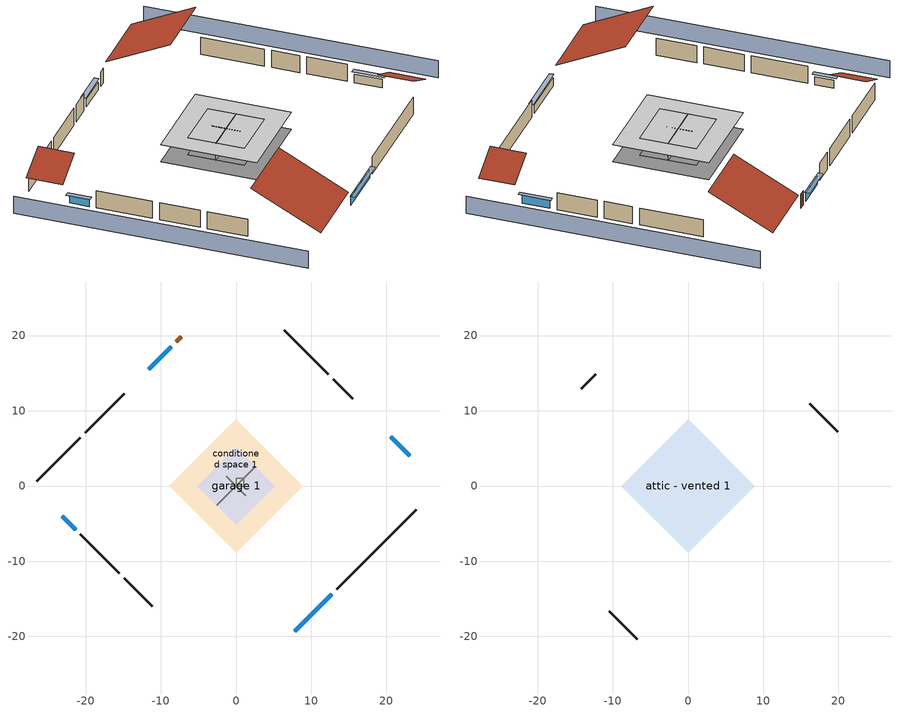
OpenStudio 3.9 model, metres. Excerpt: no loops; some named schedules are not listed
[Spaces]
garage 1
 floor foundation (Slab1 construction): -5.17,0 0,5.17 5.17,0 0,-5.17 z0
 wall outside (Wall1 construction): -20.68,-6.45 -15.51,-11.62 z0:2.44
 wall outside (Wall2 construction): -14.85,12.27 -20.03,7.1 z0:2.44
 wall outside (Wall12 construction): 15.52,11.61 12.93,14.2 z0:2.44
 wall to conditioned space 1 (Wall5 construction Reversed): -2.59,-2.59 2.59,2.59 z0:2.44
 wall to conditioned space 1 (Wall6 construction Reversed): 1.29,-1.29 -1.29,1.29 z0:2.44
conditioned space 1
 floor foundation (Slab2 construction): -8.88,0 0,8.88 8.88,0 0,-8.88 z0
 wall outside (Wall3 construction): 13.38,-13.75 23.94,-3.18 z0:2.44
 wall outside (Wall4 construction): -14.85,-12.28 -11.1,-16.02 z0:2.44
 wall outside (Wall7 construction): -20.68,6.44 -26.47,0.66 z0:2.44
 wall outside (Wall8 construction): 12.27,14.85 6.4,20.72 z0:2.44
 wall outside (AdiabaticWallConstruction): 7.84,-19.29 12.72,-14.41 z0:1.16; -23.12,-4.01 -21.34,-5.79 / -8.6,18.53 -11.6,15.53 z0:1.13; 23.12,4.01 20.54,6.58 z0:1.22
 wall outside (AdiabaticWallConstruction 1): -7.3,19.83 -7.94,19.18 z0:2.03
 window (WindowConstruction): 7.84,-19.29 12.72,-14.41 z0:1.16
 window (WindowConstruction 1): -23.12,-4.01 -21.34,-5.79 z0:1.13
 window (WindowConstruction 2): -8.6,18.53 -11.6,15.53 z0:1.13
 window (WindowConstruction 3): 23.12,4.01 20.55,6.58 z0:1.22
 door (Door): -7.3,19.83 -7.94,19.18 z0:2.03
central ac and furnace airloop ret air space
 floor adiabatic (AdiabaticConst): 0,0 0,1 1,1 1,0 z0
 wall adiabatic (AdiabaticConst): 0,1 0,0 1,0 1,1 0,1 z0:1
 ceiling adiabatic (AdiabaticConst): 1,0 1,1 0,1 0,0 z1
attic - vented 1
 floor to garage 1 (Floor1 construction): -5.17,0 0,5.17 5.17,0 0,-5.17 z2.44
 floor to conditioned space 1 (Floor2 construction Reversed): -8.88,0 0,8.88 8.88,0 0,-8.88 z2.44
 wall outside (Wall9 construction): -10.45,-16.68 -6.73,-20.39 z0:2.44
 wall outside (Wall10 construction): 19.89,7.24 16.17,10.95 z0:2.44
 wall outside (Wall11 construction): -12.26,14.87 -14.2,12.93 z0:2.44
 roof outside (Roof1 construction): 7.18,-19.95,2.44 0.76,-13.52,6.98 -6.42,-20.7,6.98 0,-27.13,2.44
 roof outside (Roof2 construction): -23.78,-3.35,2.44 -20.78,-0.35,4.56 -24.13,3,4.56 -27.13,0,2.44
 roof outside (Roof3 construction): 23.78,3.35,2.44 20.78,0.35,4.56 24.13,-3,4.56 27.13,0,2.44
 roof outside (Roof4 construction): -6.64,20.49,2.44 -0.7,14.55,6.64 5.94,21.19,6.64 0,27.13,2.44
shading: 30.36,3.23 3.23,30.36 / -30.36,-3.23 -3.23,-30.36 z0:2.44; 12.94,-14.19 7.62,-19.5 8.05,-19.94 13.37,-14.62 z1.46; -21.12,-6 -23.34,-3.79 -23.77,-4.22 -21.55,-6.44 z1.43; -11.82,15.31 -8.38,18.74 -8.82,19.17 -12.25,15.74 z1.43; 20.33,6.8 23.34,3.79 23.77,4.22 20.76,7.23 z1.52
[Site]
Portland Intl Arpt_OR: Latitude {deg}=45.59; Longitude {deg}=-122.6; Time Zone {hr}=-8; Elevation {m}=33; Terrain=Suburbs; Keep Site Location Information=Yes
[Site:GroundTemperature:Shallow]
10.2558, 8.96328, 8.85977, 9.47314, 11.9355, 14.3863, 16.5111, 17.8571, 17.9714, 16.8767, 14.8061, 12.4304
[Site:WaterMainsTemperature]
Calculation Method=Schedule; Temperature Schedule=mains temperature schedule
[Building]
Building 1
[Material] Roughness=Rough
Name | Thickness {m} | Conductivity {W/m-K} | Density {kg/m3} | Specific Heat {J/kg-K} | Thermal Absorptance | Solar Absorptance | Visible Absorptance
asphalt or fiberglass shingles | 0.00635 | 0.162714 | 1121.4 | 1465.45 | 0.9 | 0.85 | 0.85
roof rigid ins | 0.00281632 | 0.029427 | 32.04 | 1214.23 | 0.9 | 0.7 | 0.7
osb sheathing 0.5 in. | 0.0127 | 0.115458 | 512.64 | 1214.23 | 0.9 | 0.6 | 0.6
wood siding | 0.0254 | 0.102417 | 544.68 | 1172.36 | 0.9 | 0.85 | 0.85
osb sheathing 0.5 in. 1 | 0.0127 | 0.115458 | 512.64 | 1214.23 | 0.9 | 0.7 | 0.7
wall stud and cavity | 0.1397 | 0.727959 | 139.0536 | 1170.24 | 0.9 | 0.6 | 0.6
wall stud and cavity 1 | 0.1397 | 0.0951301 | 139.0536 | 1170.24 | 0.9 | 0.7 | 0.7
gypsum board | 0.0127 | 0.160291 | 801 | 837.4 | 0.9 | 0.6 | 0.6
osb sheathing 0.5 in. 2; osb sheathing 0.5 in. 3 | 0.0127 | 0.115458 | 512.64 | 1214.23
wall stud and cavity 2 | 0.1397 | 0.0856282 | 139.0536 | 1170.24 | 0.9 | 0.7 | 0.7
ceiling stud and cavity | 0.1397 | 1.39189 | 65.682 | 1177.47 | 0.9 | 0.7 | 0.7
ceiling loosefill ins | 0.169333 | 0.0480833 | 16.02 | 1046.75 | 0.9 | 0.7 | 0.7
ceiling stud and cavity 1 | 0.1397 | 0.0824711 | 65.682 | 1177.47 | 0.9 | 0.7 | 0.7
concrete 4.0 in. | 0.1016 | 1.803125 | 2242.8 | 837.4 | 0.9 | 0.7 | 0.7
floor covering | 0.0127 | 0.0450781 | 54.468 | 1339.84 | 0.9 | 0.9 | 0.9
wood siding 1; wood siding 2 | 0.0254 | 0.102417 | 544.68 | 1172.36
wall rigid ins | 0.512978 | 0.029427 | 32.04 | 1214.23 | 0.9 | 0.7 | 0.7
wall stud and cavity 3 | 0.0889 | 0.380278 | 52.3479 | 1209.89 | 0.9 | 0.7 | 0.7
door material | 0.04445 | 0.0612267 | 512.64 | 1214.23 | 0.9 | 0.7 | 0.7
wall stud and cavity 4 | 0.0889 | 0.391764 | 83.0341 | 1211.67 | 0.9 | 0.7 | 0.7
furniture material conditioned space 1; furniture material garage 1 | 0.1524 | 0.115458 | 640.8 | 1214.23 | 0.9 | 0.6 | 0.6
[Construction]
Roof1 construction; Roof2 construction; Roof3 construction; Roof4 construction: asphalt or fiberglass shingles, roof rigid ins, osb sheathing 0.5 in.
Wall1 construction; Wall2 construction: wood siding, osb sheathing 0.5 in. 1, wall stud and cavity
Wall3 construction; Wall4 construction: wood siding, osb sheathing 0.5 in. 1, wall stud and cavity 1, gypsum board
Wall5 construction Reversed: gypsum board, wall stud and cavity 2, osb sheathing 0.5 in. 2
Wall6 construction Reversed: gypsum board, wall stud and cavity 2, osb sheathing 0.5 in. 3
Wall7 construction; Wall8 construction: wood siding, osb sheathing 0.5 in. 3, wall stud and cavity 1, gypsum board
Wall9 construction; Wall10 construction; Wall11 construction; Wall12 construction: wood siding, osb sheathing 0.5 in. 3, wall stud and cavity
Floor1 construction: ceiling stud and cavity
Floor2 construction Reversed: gypsum board, ceiling stud and cavity 1, ceiling loosefill ins
Slab1 construction: concrete 4.0 in.
Slab2 construction: concrete 4.0 in., floor covering
WindowConstruction; WindowConstruction 1; WindowConstruction 2; WindowConstruction 3: WindowMaterial
AdiabaticWallConstruction: wood siding 1, wall rigid ins, wall stud and cavity 3, gypsum board
Door: door material
AdiabaticWallConstruction 1: wood siding 2, wall rigid ins, wall stud and cavity 3, gypsum board
PartitionWallConstruction: gypsum board, wall stud and cavity 4, gypsum board
furniture construction conditioned space 1: furniture material conditioned space 1
furniture construction garage 1: furniture material garage 1
AdiabaticConst: Adiabatic
[WindowMaterial:SimpleGlazingSystem]
WindowMaterial: U-Factor {W/m2-K}=4.76952; Solar Heat Gain Coefficient=0.63
[Material:NoMass]
Adiabatic: Roughness=Rough; Thermal Resistance {m2-K/W}=176.1
[ThermalZone] Multiplier=1; Use Ideal Air Loads=No
Name | Volume {m3} | Thermostat
conditioned space | 384.656 | conditioned space temperature setpoint
attic - vented | 228.873
garage | 130.484
central ac and furnace airloop ret air zone | 1
[Sizing:Zone] Zone Cooling Design Supply Air Temperature Input Method=SupplyAirTemperature; Zone Cooling Design Supply Air Temperature {C}=14; Zone Cooling Design Supply Air Temperature Difference {deltaC}=11.11; Zone Heating Design Supply Air Temperature Input Method=SupplyAirTemperature; Zone Heating Design Supply Air Temperature {C}=40; Zone Heating Design Supply Air Temperature Difference {deltaC}=11.11; Zone Cooling Design Supply Air Humidity Ratio {kg-H2O/kg-air}=0.0085; Zone Heating Design Supply Air Humidity Ratio {kg-H2O/kg-air}=0.008; Cooling Design Air Flow Method=DesignDay; Heating Design Air Flow Method=DesignDay; Account for Dedicated Outdoor Air System=No; Dedicated Outdoor Air System Control Strategy=NeutralSupplyAir; Dedicated Outdoor Air Low Setpoint Temperature for Design {C}=autosize; Dedicated Outdoor Air High Setpoint Temperature for Design {C}=autosize; Zone Load Sizing Method=Sensible Load Only No Latent Load; Zone Latent Cooling Design Supply Air Humidity Ratio Input Method=HumidityRatioDifference; Zone Cooling Design Supply Air Humidity Ratio Difference {kgWater/kgDryAir}=0.005; Zone Latent Heating Design Supply Air Humidity Ratio Input Method=HumidityRatioDifference; Zone Humidification Design Supply Air Humidity Ratio Difference {kgWater/kgDryAir}=0.005; Sizing Option=Coincident
attic - vented; garage; central ac and furnace airloop ret air zone
[Space]
Name | Thermal Zone | Volume {m3}
conditioned space 1 | conditioned space | 384.656
attic - vented 1 | attic - vented | 228.873
garage 1 | garage | 130.484
central ac and furnace airloop ret air space | central ac and furnace airloop ret air zone
[ThermostatSetpoint:DualSetpoint]
conditioned space temperature setpoint: Heating Setpoint Temperature Schedule=heating setpoint; Cooling Setpoint Temperature Schedule=cooling setpoint; Temperature Difference Between Cutout And Setpoint {deltaC}=0
[Foundation:Kiva] Wall Height Above Grade {m}=0.1016; Wall Depth Below Slab {m}=0.2032
Name | Initial Indoor Air Temperature {C}
Foundation Kiva 1 | 13.4258
Foundation Kiva 2 | 16.6667
[Foundation:Kiva:Settings]
Soil Conductivity {W/m-K}=2.4234; Soil Density {kg/m3}=1842.3; Soil Specific Heat {J/kg-K}=418.7; Ground Solar Absorptivity=0.9; Ground Thermal Absorptivity=0.9; Ground Surface Roughness {m}=0.03; Far-Field Width {m}=40; Deep-Ground Boundary Condition=ZeroFlux; Deep-Ground Depth {m}=40; Minimum Cell Dimension {m}=0.2; Maximum Cell Growth Coefficient=3; Simulation Timestep=Timestep
[SurfaceProperty:ExposedFoundationPerimeter] Exposed Perimeter Calculation Method=TotalExposedPerimeter
Name | Total Exposed Perimeter {m}
Slab1 | 18.288
Slab2 | 45.72
[SurfaceProperty:IncidentSolarMultiplier] Incident Solar Multiplier=1; Incident Solar Multiplier Schedule=trans schedule winter=0.85 summer=0.7
Window1; Window2; Window3; Window4
[InternalMass:Definition] Design Level Calculation Method=SurfaceArea
Name | Construction | Surface Area {m2}
partition wall mass | PartitionWallConstruction | 157.749
furniture mass conditioned space 1 | furniture construction conditioned space 1 | 63.09974
furniture mass garage 1 | furniture construction garage 1 | 5.35122
[InternalMass] Multiplier=1
Name | Internal Mass Definition | Space or SpaceType
partition wall mass | partition wall mass | conditioned space 1
furniture mass conditioned space 1 | furniture mass conditioned space 1 | conditioned space 1
furniture mass garage 1 | furniture mass garage 1 | garage 1
[Fan:SystemModel]
central ac and furnace supply fan: Availability Schedule=Always On Discrete; Design Maximum Air Flow Rate {m3/s}=0.575304; Speed Control Method=Discrete; Electric Power Minimum Flow Rate Fraction=0.2; Design Pressure Rise {Pa}=500; Motor Efficiency=1; Motor In Air Stream Fraction=1; Design Electric Power Consumption {W}=autosize; Design Power Sizing Method=PowerPerFlow; Electric Power Per Unit Flow Rate {W/(m3/s)}=794.58; Electric Power Per Unit Flow Rate Per Unit Pressure {W-s/m3-Pa}=1.66667; Fan Total Efficiency=0.7; Motor Loss Radiative Fraction=0; Speed Flow Fraction 1=0.72683; Speed Electric Power Fraction 1=0.38396; Speed Flow Fraction 2=1; Speed Electric Power Fraction 2=1
[EnergyManagementSystem:Sensor]
Name | Output Variable or Output Meter Index Key | Output Variable or Output Meter
central_ac_and_furnace_supply_fan_s; central_ac_and_furnace_supply_fan_s_1 | central ac and furnace supply fan | Fan Electricity Energy
water_heater_amb_temp | garage | Zone Mean Air Temperature
water_heater_amb_rh | garage | Zone Air Relative Humidity
water_heater_T_set | water heater setpoint | Schedule Value
out_pb_s |  | Site Outdoor Air Barometric Pressure
out_wt_s |  | Site Outdoor Air Humidity Ratio
site_vw_s |  | Site Wind Speed
hvac_availability_schedule_s | hvac availability schedule | Schedule Value
cool_season | cooling season schedule | Schedule Value
central_ac_and_furnace_airloop_Fan_RTF_s | central ac and furnace supply fan | Fan Runtime Fraction Speed 1
central_ac_and_furnace_airloop_Fan_RTF_s_1 | central ac and furnace supply fan | Fan Runtime Fraction Speed 2
central_ac_and_furnace_airloop_AH_MFR_s | Node 6 | System Node Mass Flow Rate
central_ac_and_furnace_airloop_AH_VFR_s | Node 6 | System Node Current Density Volume Flow Rate
central_ac_and_furnace_airloop_AH_Tout_s | Node 6 | System Node Temperature
central_ac_and_furnace_airloop_AH_Wout_s | Node 6 | System Node Humidity Ratio
central_ac_and_furnace_airloop_RA_T_s | Node 9 | System Node Temperature
central_ac_and_furnace_airloop_Ra_W_s | Node 9 | System Node Humidity Ratio
central_ac_and_furnace_airloop_0_DZ_T_s | attic - vented | Zone Air Temperature
central_ac_and_furnace_airloop_0_DZ_W_s | attic - vented | Zone Mean Air Humidity Ratio
natural_vent_s | natural vent schedule | Schedule Value
htg_sp_s | heating setpoint | Schedule Value
clg_sp_s | cooling setpoint | Schedule Value
mech_vent_range_fan_0_sch_s | mech vent range fan 0 schedule | Schedule Value
mech_vent_bath_fan_0_sch_s | mech vent bath fan 0 schedule | Schedule Value
clothes_dryer_exhaust_0_sch_s | clothes_dryer | Schedule Value
htg_load_cond |  | Heating:EnergyTransfer:Zone:CONDITIONED SPACE
clg_load_cond |  | Cooling:EnergyTransfer:Zone:CONDITIONED SPACE
htg_load_duct |  | Heating:EnergyTransfer:Zone:CENTRAL AC AND FURNACE AIRLOOP RET AIR ZONE
clg_load_duct |  | Cooling:EnergyTransfer:Zone:CENTRAL AC AND FURNACE AIRLOOP RET AIR ZONE
s_conv | Floor2 | Surface Inside Face Convection Heat Gain Energy
s_ig | Floor2 | Surface Inside Face Internal Gains Radiation Heat Gain Energy
s_sol | Floor2 | Surface Inside Face Solar Radiation Heat Gain Energy
s_lgt | Floor2 | Surface Inside Face Lights Radiation Heat Gain Energy
s_surf | Floor2 | Surface Inside Face Net Surface Thermal Radiation Heat Gain Energy
s_conv_1 | Slab2 | Surface Inside Face Convection Heat Gain Energy
s_ig_1 | Slab2 | Surface Inside Face Internal Gains Radiation Heat Gain Energy
s_sol_1 | Slab2 | Surface Inside Face Solar Radiation Heat Gain Energy
s_lgt_1 | Slab2 | Surface Inside Face Lights Radiation Heat Gain Energy
s_surf_1 | Slab2 | Surface Inside Face Net Surface Thermal Radiation Heat Gain Energy
ss_sol | Door1 | Surface Inside Face Solar Radiation Heat Gain Energy
ss_lgt | Door1 | Surface Inside Face Lights Radiation Heat Gain Energy
ss_conv | Door1 | Surface Inside Face Convection Heat Gain Energy
ss_ig | Door1 | Surface Inside Face Internal Gains Radiation Heat Gain Energy
ss_surf | Door1 | Surface Inside Face Net Surface Thermal Radiation Heat Gain Energy
ss_conv_1 | Window1 | Surface Inside Face Convection Heat Gain Energy
ss_ig_1 | Window1 | Surface Inside Face Internal Gains Radiation Heat Gain Energy
ss_surf_1 | Window1 | Surface Inside Face Net Surface Thermal Radiation Heat Gain Energy
ss_trans_in | Window1 | Surface Window Transmitted Solar Radiation Rate
ss_back_out | Window1 | Surface Window Shortwave from Zone Back Out Window Heat Transfer Rate
ss_trans_out | Window1 | Surface Inside Face Initial Transmitted Diffuse Transmitted Out Window Solar Radiation Rate
ss_conv_2 | Window2 | Surface Inside Face Convection Heat Gain Energy
ss_ig_2 | Window2 | Surface Inside Face Internal Gains Radiation Heat Gain Energy
ss_surf_2 | Window2 | Surface Inside Face Net Surface Thermal Radiation Heat Gain Energy
ss_trans_in_1 | Window2 | Surface Window Transmitted Solar Radiation Rate
ss_back_out_1 | Window2 | Surface Window Shortwave from Zone Back Out Window Heat Transfer Rate
ss_trans_out_1 | Window2 | Surface Inside Face Initial Transmitted Diffuse Transmitted Out Window Solar Radiation Rate
ss_conv_3 | Window3 | Surface Inside Face Convection Heat Gain Energy
ss_ig_3 | Window3 | Surface Inside Face Internal Gains Radiation Heat Gain Energy
ss_surf_3 | Window3 | Surface Inside Face Net Surface Thermal Radiation Heat Gain Energy
ss_trans_in_2 | Window3 | Surface Window Transmitted Solar Radiation Rate
ss_back_out_2 | Window3 | Surface Window Shortwave from Zone Back Out Window Heat Transfer Rate
ss_trans_out_2 | Window3 | Surface Inside Face Initial Transmitted Diffuse Transmitted Out Window Solar Radiation Rate
ss_conv_4 | Window4 | Surface Inside Face Convection Heat Gain Energy
ss_ig_4 | Window4 | Surface Inside Face Internal Gains Radiation Heat Gain Energy
ss_surf_4 | Window4 | Surface Inside Face Net Surface Thermal Radiation Heat Gain Energy
ss_trans_in_3 | Window4 | Surface Window Transmitted Solar Radiation Rate
ss_back_out_3 | Window4 | Surface Window Shortwave from Zone Back Out Window Heat Transfer Rate
ss_trans_out_3 | Window4 | Surface Inside Face Initial Transmitted Diffuse Transmitted Out Window Solar Radiation Rate
s_conv_2 | Wall3 | Surface Inside Face Convection Heat Gain Energy
s_ig_2 | Wall3 | Surface Inside Face Internal Gains Radiation Heat Gain Energy
s_sol_2 | Wall3 | Surface Inside Face Solar Radiation Heat Gain Energy
s_lgt_2 | Wall3 | Surface Inside Face Lights Radiation Heat Gain Energy
s_surf_2 | Wall3 | Surface Inside Face Net Surface Thermal Radiation Heat Gain Energy
s_conv_3 | Wall4 | Surface Inside Face Convection Heat Gain Energy
s_ig_3 | Wall4 | Surface Inside Face Internal Gains Radiation Heat Gain Energy
s_sol_3 | Wall4 | Surface Inside Face Solar Radiation Heat Gain Energy
s_lgt_3 | Wall4 | Surface Inside Face Lights Radiation Heat Gain Energy
s_surf_3 | Wall4 | Surface Inside Face Net Surface Thermal Radiation Heat Gain Energy
s_conv_4 | Wall5 | Surface Inside Face Convection Heat Gain Energy
s_ig_4 | Wall5 | Surface Inside Face Internal Gains Radiation Heat Gain Energy
s_sol_4 | Wall5 | Surface Inside Face Solar Radiation Heat Gain Energy
s_lgt_4 | Wall5 | Surface Inside Face Lights Radiation Heat Gain Energy
s_surf_4 | Wall5 | Surface Inside Face Net Surface Thermal Radiation Heat Gain Energy
s_conv_5 | Wall6 | Surface Inside Face Convection Heat Gain Energy
s_ig_5 | Wall6 | Surface Inside Face Internal Gains Radiation Heat Gain Energy
s_sol_5 | Wall6 | Surface Inside Face Solar Radiation Heat Gain Energy
[ElectricEquipment:Definition] Design Level Calculation Method=EquipmentLevel
Name | Design Level {W} | Fraction Latent | Fraction Radiant | Fraction Lost
ceiling fan | 19.6329 | 0 | 0.558 | 0
clothes washer | 346.318 | 0.03 | 0.162 | 0.7
clothes dryer | 7299.93 | 0.015 | 0.081 | 0.85
dishwasher | 456.958 | 0.3 | 0.18 | 0.4
fridge | 41.7123 | 0 | 0.6 | 0
cooking range | 88.8967 | 0.16 | 0.384 | 0.2
misc tv | 722.758 | 0 | 0.6 | 0
misc plug loads | 628.121 | 0.021 | 0.558 | 0.049
whole house fan; mech vent house fan | 0 | 0 | 0 | 1
mech vent house fan cfis | 0 | 0 | 0 | 0
mech vent range fan 0; mech vent bath fan 0 | 30 | 0 | 0 | 1
[ElectricEquipment] Space or SpaceType=conditioned space 1
Name | Electric Equipment Definition | Schedule
ceiling fan | ceiling fan | ceiling_fan
clothes washer | clothes washer | clothes_washer
clothes dryer | clothes dryer | clothes_dryer
dishwasher | dishwasher | dishwasher
fridge | fridge | fridge schedule
cooking range | cooking range | cooking_range
misc tv | misc tv | plug_loads_tv
misc plug loads | misc plug loads | plug_loads_other
whole house fan | whole house fan | Always On Discrete
mech vent house fan | mech vent house fan | mech vent house fan schedule
mech vent house fan cfis | mech vent house fan cfis | mech vent house fan cfis schedule
mech vent range fan 0 | mech vent range fan 0 | mech vent range fan 0 schedule
mech vent bath fan 0 | mech vent bath fan 0 | mech vent bath fan 0 schedule
[OtherEquipment:Definition] Design Level Calculation Method=EquipmentLevel
Name | Design Level {W} | Fraction Latent | Fraction Radiant | Fraction Lost
water heater sens; central ac and furnace airloop_0 SupSensLkToCond; central ac and furnace airloop_0 SupCondToLv; central ac and furnace airloop_0 RetCondToRP; central ac and furnace airloop_0 RetSensLkToRP; central ac and furnace airloop_0 SupCondToDZ; central ac and furnace airloop_0 RetCondToDZ; central ac and furnace airloop_0 SupSensLkToDZ; mech vent house fan sensible load | 0 | 0 | 0 | 0
water heater lat; central ac and furnace airloop_0 SupLatLkToCond; central ac and furnace airloop_0 RetLatLkToRP; central ac and furnace airloop_0 SupLatLkToDZ; mech vent house fan latent load | 0 | 1 | 0 | 0
water heater energy adjustment1 | 0.01 | 0 | 0 | 1
clothes dryer 2 | 0 | 0.015 | 0.081 | 0.85
cooking range 2 | 2605.3 | 0.16 | 0.384 | 0.2
general water use sensible | -43.4886 | 0 | 0.6 | 0
general water use latent | 44.1266 | 1 | 0 | 0
[OtherEquipment]
Name | Other Equipment Definition | Space or SpaceType | Schedule | Fuel Type
water heater sens | water heater sens | garage 1 | Always On Discrete
water heater lat | water heater lat | garage 1 | Always On Discrete
water heater energy adjustment1 | water heater energy adjustment1 | garage 1 | Always On Discrete | Electricity
clothes dryer 1 | clothes dryer 2 | conditioned space 1 | clothes_dryer | Electricity
cooking range 1 | cooking range 2 | conditioned space 1 | cooking_range | NaturalGas
general water use sensible | general water use sensible | conditioned space 1 | general water use schedule
general water use latent | general water use latent | conditioned space 1 | general water use schedule
central ac and furnace airloop_0 SupSensLkToCond | central ac and furnace airloop_0 SupSensLkToCond | conditioned space 1 | Always On Discrete
central ac and furnace airloop_0 SupLatLkToCond | central ac and furnace airloop_0 SupLatLkToCond | conditioned space 1 | Always On Discrete
central ac and furnace airloop_0 SupCondToLv | central ac and furnace airloop_0 SupCondToLv | conditioned space 1 | Always On Discrete
central ac and furnace airloop_0 RetCondToRP | central ac and furnace airloop_0 RetCondToRP | central ac and furnace airloop ret air space | Always On Discrete
central ac and furnace airloop_0 RetSensLkToRP | central ac and furnace airloop_0 RetSensLkToRP | central ac and furnace airloop ret air space | Always On Discrete
central ac and furnace airloop_0 RetLatLkToRP | central ac and furnace airloop_0 RetLatLkToRP | central ac and furnace airloop ret air space | Always On Discrete
central ac and furnace airloop_0 SupCondToDZ | central ac and furnace airloop_0 SupCondToDZ | attic - vented 1 | Always On Discrete
central ac and furnace airloop_0 RetCondToDZ | central ac and furnace airloop_0 RetCondToDZ | attic - vented 1 | Always On Discrete
central ac and furnace airloop_0 SupSensLkToDZ | central ac and furnace airloop_0 SupSensLkToDZ | attic - vented 1 | Always On Discrete
central ac and furnace airloop_0 SupLatLkToDZ | central ac and furnace airloop_0 SupLatLkToDZ | attic - vented 1 | Always On Discrete
mech vent house fan sensible load | mech vent house fan sensible load | conditioned space 1 | Always On Discrete
mech vent house fan latent load | mech vent house fan latent load | conditioned space 1 | Always On Discrete
[WaterUse:Equipment:Definition]
Name | Peak Flow Rate {m3/s}
clothes washer | 9.26362e-06
dishwasher | 4.79858e-06
[Lights:Definition] Design Level Calculation Method=LightingLevel; Fraction Radiant=0.6; Fraction Visible=0.2; Return Air Fraction=0
Name | Lighting Level {W}
interior lighting | 204.65
garage lighting | 7.1746
[Lights] Fraction Replaceable=1
Name | Lights Definition | Space or SpaceType | Schedule
interior lighting | interior lighting | conditioned space 1 | lighting_interior
garage lighting | garage lighting | garage 1 | lighting_garage
[Exterior:Lights:Definition]
exterior lighting: Design Level {W}=7.09205
[Exterior:Lights]
exterior lighting: Exterior Lights Definition=exterior lighting; Schedule=exterior lighting schedule
[People:Definition]
occupants: Number of People Calculation Method=People; Number of People {people}=2; Fraction Radiant=0.314171; Sensible Heat Fraction=0.56303; Carbon Dioxide Generation Rate {m3/s-W}=0; Enable ASHRAE 55 Comfort Warnings=No; Mean Radiant Temperature Calculation Type=EnclosureAveraged
[People]
occupants: People Definition=occupants; Space or SpaceType=conditioned space 1; Number of People Schedule=occupants; Activity Level Schedule=occupants activity schedule; Multiplier=1
[ZoneMixing] Schedule=Always On Continuous; Design Flow Rate Calculation Method=Flow/Zone; Design Flow Rate {m3/s}=0
Name | Zone or Space | Source Zone or Space
central ac and furnace airloop_0 ZoneMixDZToCond mix | conditioned space | attic - vented
central ac and furnace airloop_0 ZoneMixCondToDZ mix; whole house fan mix | attic - vented | conditioned space
[SpaceInfiltration:DesignFlowRate] Schedule=Always On Discrete; Design Flow Rate Calculation Method=Flow/Space; Design Flow Rate {m3/s}=0
Name | Space or SpaceType
natural vent flow; whole house fan flow; infil flow | conditioned space 1
attic_vented 1 duct leakage imbalance infil flow | attic - vented 1
[SpaceInfiltration:EffectiveLeakageArea] Schedule=Always On Discrete
Name | Space or SpaceType | Effective Air Leakage Area {cm2} | Stack Coefficient | Wind Coefficient
infil garage 1 | garage 1 | 271.837 | 0.000129147 | 4.38083e-05
infil attic - vented 1 | attic - vented 1 | 7041.35 | 0.000226005 | 3.73274e-05
